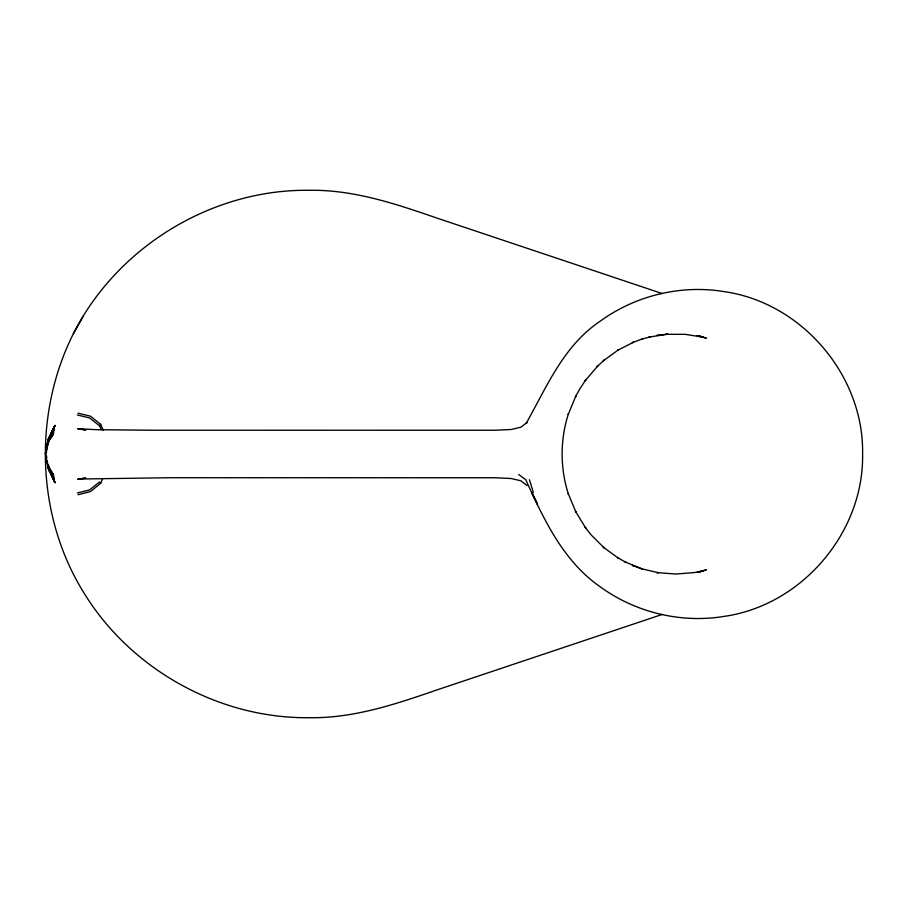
<?xml version="1.0" encoding="UTF-8"?>
<svg xmlns="http://www.w3.org/2000/svg" width="908" height="908" viewBox="0 0 908 908"><rect width="100%" height="100%" fill="white"/><g stroke="black" fill="none" stroke-linecap="round" stroke-linejoin="round"><path stroke-width="1.36" d="M48.635 442.139L49.123 438.133L55.025 425.364L48.839 438.53L54.855 425.716M47.08 448.734L48.226 439.529L54.276 427.555L48.442 439.052L47.159 448.563M46.387 452.683L48.226 439.529L54.083 428.826L48.011 440.221L53.901 430.29L47.829 441.027L53.742 431.765L47.659 441.844L53.606 433.037L47.522 442.536L53.527 433.899L47.432 443.013L45.4 454L47.522 443.32L45.502 454L47.432 464.987L53.606 474.963L47.522 465.464L53.742 476.235L47.659 466.156L53.901 477.71L47.829 466.973L54.083 479.174L48.011 467.779L55.036 482.704L48.839 469.504M78.031 494.746L90.414 491.625L100.663 483.306L102.82 478.403M48.998 438.348L55.025 425.364M662.329 293.59L436.861 218.045C395.65 203.835 353.507 189.568 309.31 190.294L308.187 190.283C211.087 189.443 116.95 247.226 73.287 333.883C33.142 413.98 36.127 515.347 83.309 591.88L83.4 592.05C130.162 668.98 218.113 718.319 308.187 717.717L309.31 717.706C353.507 718.421 395.661 704.177 436.861 689.955L662.329 614.41M73.366 333.747L83.388 315.995M101.401 429.677L99.585 425.829L100.663 424.354L90.414 416.159L77.997 413.185M642.467 338.9L632.32 342.634L633.546 342.191L617.735 350.25L618.802 349.546L603.253 360.851L604.183 360.09L597.055 366.673L597.884 365.81L585.172 380.702L585.808 379.839L580.314 388.079L575.468 396.717L575.888 395.922L568.215 414.468L568.419 413.821C560.032 439.756 560.032 468.244 568.419 494.179L568.215 493.532L575.888 512.078L575.468 511.283L585.808 528.161L585.172 527.298L591.233 534.994L604.183 547.91L603.253 547.149L618.802 558.454L617.735 557.75L626.077 562.427L624.92 561.836L642.467 569.1L632.32 565.366L633.546 565.82M698.275 572.358L706.356 569.815L697.151 572.415L703.643 570.735L694.404 572.573L675.62 574.049L656.836 572.573L658.232 572.732L641.196 568.635M641.196 339.365L650.31 336.8L648.97 337.106L667.607 334.155L656.836 335.427L658.232 335.268M77.396 492.965L89.495 489.968L99.585 481.944L100.663 483.306M85.352 478.107L77.566 479.31L85.67 478.028M79.405 479.027L170.522 477.71L495.257 477.756L511.227 478.516L520.874 480.797L527.037 485.519M666.2 334.314L685.041 334.314L703.643 337.265L697.151 335.585L706.356 338.185L698.275 335.642M85.431 429.938L77.566 428.69L96.293 429.688L152.067 430.233L495.257 430.244L511.227 429.484L520.874 427.203L527.037 422.481L526.107 423.491C546.866 386.649 563.539 345.766 600.199 321.194C635.271 295.679 680.433 284.613 723.301 291.479L723.88 291.581C801.707 302.466 864.03 375.424 862.6 454C864.03 532.576 801.707 605.534 723.88 616.418L723.301 616.521C680.433 623.387 635.271 612.321 600.199 586.806C563.221 561.144 543.779 519.365 525.743 479.685L518.672 474.509M79.405 428.973L85.67 429.972M77.373 414.99L89.483 417.896L99.585 425.829M531.94 493.339L537.525 504.337L532.02 492.545M54.855 482.307L48.442 468.948L47.216 460.799M49.009 469.742L55.036 482.704M100.663 424.354L103.376 430.449M529.432 479.742L533.337 492.363M46.41 455.362L46.819 458.075M48.465 464.726L49.134 470.038M48.691 467.109L49.168 471.014L48.669 466.791M54.673 426.124L48.442 439.052L54.673 426.124"/></g></svg>
